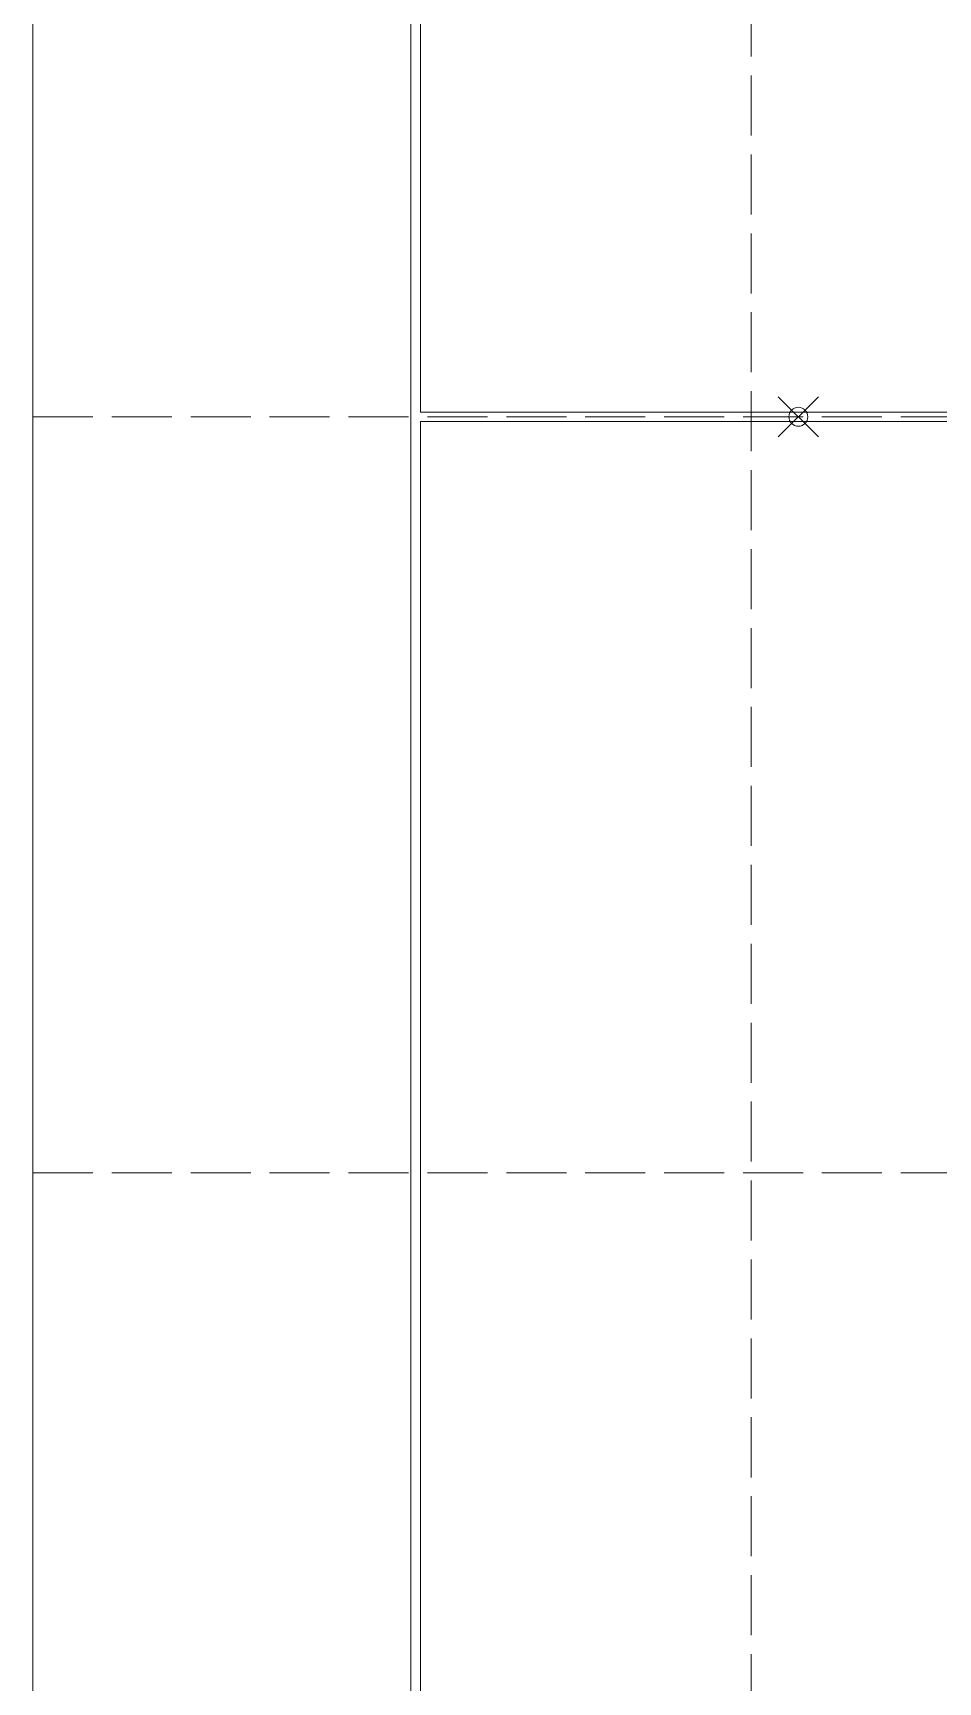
# Model space of a CAD drawing. Header units: metres. Extents: x 349703 to 349913, y 9282546 to 9282694.
# Drawn here: x 349777.86 to 349782.65, y 9282617.1 to 9282625.82 of the extents above; entities that cross this region are included whole.
import ezdxf

# ---------------------------------------------------------------- set-up
doc = ezdxf.new("R2010")
doc.units = ezdxf.units.M
doc.header["$LTSCALE"] = 0.25
doc.linetypes.add('DASHED2', pattern=[0.762, 0.635, -0.127])
doc.layers.add('ARQ-FONDO', color=253, linetype='CONTINUOUS', lineweight=9)

# ---------------------------------------------------------------- blocks, each defined once
blk = doc.blocks.new('LINEAS DE COLOR NEGRO')
at = {"layer": 'ARQ-FONDO', "lineweight": 0}
for p, q in [((31.648, -12.3), (-0.352, -12.3)), ((1.648, -14.3), (29.648, -14.3)), ((15.623, -14.35), (2.1455, -14.35)), ((15.623, -21.5513), (15.623, -14.35)), ((29.1505, -14.35), (15.673, -14.35)), ((15.673, -14.35), (15.673, -21.5513))]:
    blk.add_line(p, q, dxfattribs=at)
blk = doc.blocks.new('POLIDEPORTIVO')
at = {"layer": 'ARQ-FONDO', "linetype": 'DASHED2', "lineweight": 0, "ltscale": 2}
for p, q in [((374608.3246, 9249311.8963), (374608.3246, 9249279.8963)), ((374612.1246, 9249311.8963), (374612.1246, 9249279.8963)), ((374608.3246, 9249295.8963), (374627.3246, 9249295.8963)), ((374608.3246, 9249291.8963), (374627.3246, 9249291.8963))]:
    blk.add_line(p, q, dxfattribs=at)
at = {"layer": 'ARQ-FONDO'}
for p, q in [((374612.4806, 9249295.7902), (374612.2685, 9249296.0023)), ((374612.4806, 9249296.0023), (374612.2685, 9249295.7902))]:
    blk.add_line(p, q, dxfattribs=at)
blk.add_circle((374612.3746, 9249295.8963), 0.05, dxfattribs=at)
at = {"layer": 'ARQ-FONDO', "rotation": 90}
blk.add_blockref('LINEAS DE COLOR NEGRO', (374596.0246, 9249280.2483), dxfattribs=at)

msp = doc.modelspace()

# ---------------------------------------------------------------- block references
at = {"layer": 'ARQ-FONDO', "lineweight": 30}
msp.add_blockref('POLIDEPORTIVO', (-24830.462, 33327.8957), dxfattribs=at)

doc.saveas('drawing.dxf')
